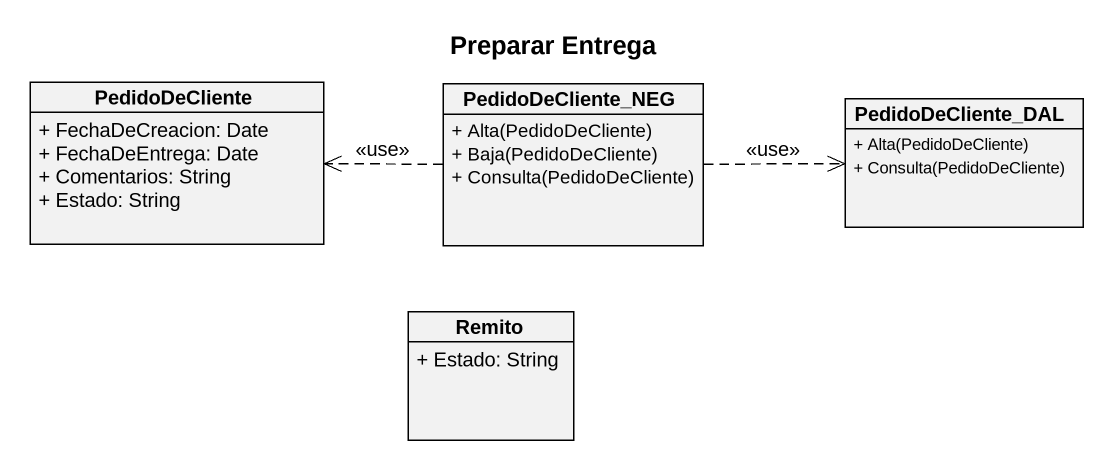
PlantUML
@startuml
title Preparar Entrega
hide circle
hide empty members
skinparam classAttributeIconSize 0
class PedidoDeCliente {
  + FechaDeCreacion: Date
  + FechaDeEntrega: Date
  + Comentarios: String
  + Estado: String
}
class PedidoDeCliente_NEG {
  + Alta(PedidoDeCliente)
  + Baja(PedidoDeCliente)
  + Consulta(PedidoDeCliente)
}
class PedidoDeCliente_DAL {
  + Alta(PedidoDeCliente)
  + Consulta(PedidoDeCliente)
}
class Remito {
  + Estado: String
}
PedidoDeCliente_NEG .left.> PedidoDeCliente : <<use>>
PedidoDeCliente_NEG .right.> PedidoDeCliente_DAL : <<use>>
@enduml
